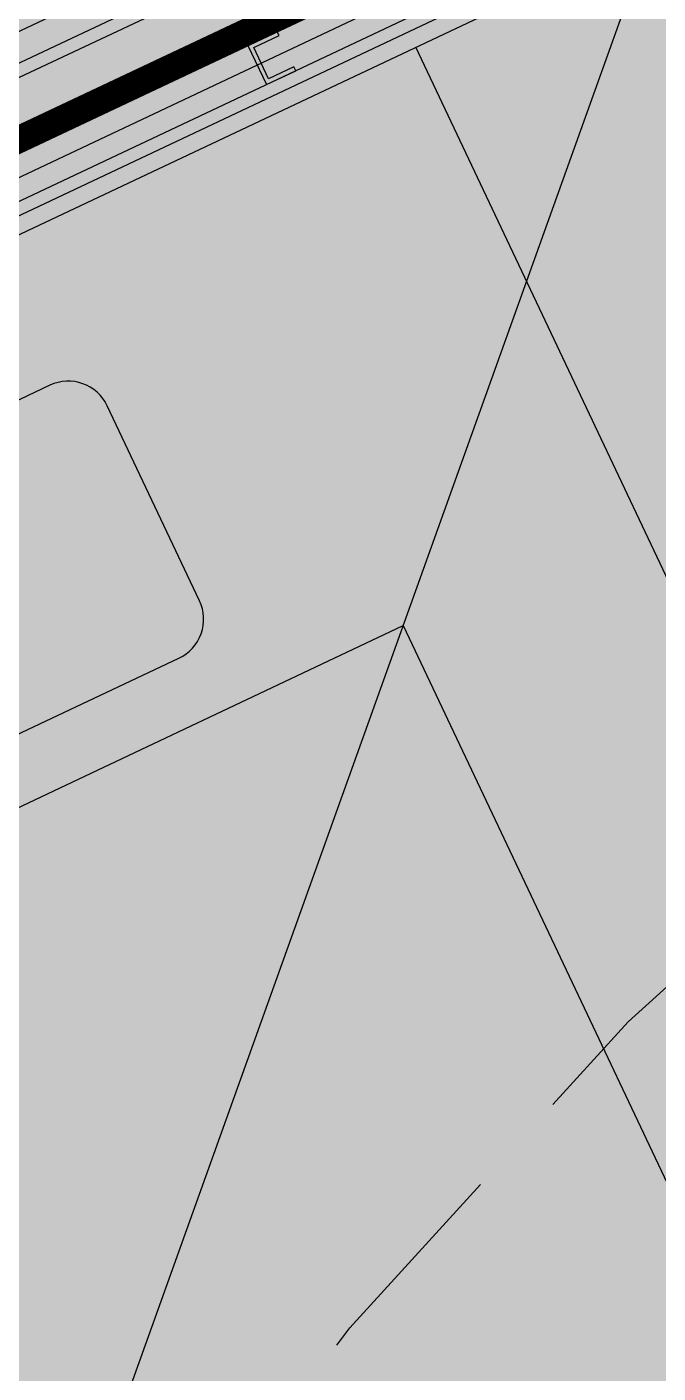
# Model space of a CAD drawing. Header units: metres. Extents: x 678805 to 1359287, y 2747329 to 5497370.
# Drawn here: x 679725.738 to 679726.469, y 2748703.293 to 2748704.854 of the extents above; entities that cross this region are included whole.
import ezdxf

# ---------------------------------------------------------------- set-up
doc = ezdxf.new("R2010")
doc.units = ezdxf.units.M
doc.linetypes.add('XREF_MON_SFT_TREES$0$HIDDEN', pattern=[0.375, 0.25, -0.125])
for name, color, linetype in [('00_XREF_MON_HSC_PAVEMENT', 7, 'Continuous'), ('00_XREF_TWQ_BUILDINGS', 7, 'Continuous'), ('00_XREF_TWQ_SFT_TREES', 7, 'Continuous'), ('XREF_MON_BUILDINGS$0$00-Modulos DEFINIDOS', 7, 'Continuous'), ('XREF_MON_BUILDINGS$0$00-Modulos ROOFS', 2, 'Continuous'), ('XREF_MON_BUILDINGS$0$02-L-01_Struture aux', 4, 'Continuous'), ('XREF_MON_BUILDINGS$0$02-L-Insulation', 252, 'Continuous'), ('XREF_MON_BUILDINGS$0$02-L-INT Panel', 5, 'Continuous'), ('XREF_MON_BUILDINGS$0$02_L_Furniture', 7, 'Continuous'), ('XREF_MON_SFT_TREES$0$SL_TREE_CANOPY', 251, 'XREF_MON_SFT_TREES$0$HIDDEN')]:
    doc.layers.add(name, color=color, linetype=linetype)
for name, color, linetype, true_color in [('XREF_MON_BUILDINGS$0$0-WIPEOUTS', 7, 'Continuous', 0xffffff), ('XREF_MON_BUILDINGS$0$02-KL-06 Food_Kiosks', 7, 'Continuous', 0xdf5911), ('XREF_MON_SFT_TREES$0$SL_TREE_ALBIZIA_LEBBECK', 7, 'Continuous', 0xa3a300)]:
    doc.layers.add(name, color=color, linetype=linetype, true_color=true_color)
doc.layers.add('XREF_MON_BUILDINGS$0$00-AUX STRUCTURE', color=3, linetype='Continuous', plot=False)
doc.layers.add('XREF_MON_HSC_PAVEMENT$0$03-TR-Pavement_02_Sealed Gravel', color=7, linetype='Continuous', lineweight=5, true_color=0x38321e)
doc.layers.add('XREF_MON_HSC_PAVEMENT$0$03-TR-Pavement_06_Concrete Slab in situ', color=7, linetype='Continuous', lineweight=9, true_color=0xf7f7f7)
doc.layers.get('XREF_MON_BUILDINGS$0$02-KL-06 Food_Kiosks').off()
doc.layers.get('XREF_MON_SFT_TREES$0$SL_TREE_ALBIZIA_LEBBECK').off()
doc.linetypes.add('XREF_MON_BUILDINGS$0$BATTING', pattern='A,0.0001,-0.1,[134,ltypeshp.shx,S=0.1,R=0,X=-0.1,Y=0],-0.2,[134,ltypeshp.shx,S=0.1,R=180,X=0.1,Y=0],-0.1', length=0.4001)

# ---------------------------------------------------------------- blocks, each defined once
blk = doc.blocks.new('XREF_MON_BUILDINGS$0$modulo kiosco')
at = {"layer": 'XREF_MON_BUILDINGS$0$0-WIPEOUTS', "true_color": 0xfcfcfc}
h = blk.add_hatch(color=7, dxfattribs=at)
h.dxf.hatch_style = 1
h.paths.add_polyline_path([(119.6986085139215, -61.62058441969566), (119.6986085125245, -56.82058442011476), (124.4986085132696, -56.82058442058042), (124.4986085123383, -61.62058442132547)])
at = {"layer": 'XREF_MON_BUILDINGS$0$00-Modulos ROOFS'}
blk.add_line((119.6986085125245, -56.82058442011476), (124.4986085118726, -61.62058442248963), dxfattribs=at)
blk = doc.blocks.new('XREF_MON_BUILDINGS$0$modul 28 ulma')
at = {"layer": 'XREF_MON_BUILDINGS$0$02-L-01_Struture aux', "linetype": 'Continuous'}
for p, q in [((4.585027391904987, 4.520003940443621), (4.585027391904987, 0.2800039404436276)), ((4.615027391904391, 4.520003940443621), (4.615027391904391, 0.2800039404436276))]:
    blk.add_line(p, q, dxfattribs=at)
blk.add_lwpolyline([(4.585027391892311, 0.7375377831637024), (4.585027391898649, 0.7750039404547806), (4.535027391898637, 0.7750039404547806), (4.535027391898666, 0.7375377831637024), (4.540027391898661, 0.7375377831637024), (4.540027391898633, 0.7700039404547567), (4.580027391897801, 0.7700039404547567), (4.580027391892315, 0.7375377831560854), (4.585027391892311, 0.7375377831560854)], dxfattribs=at)
at = {"layer": 'XREF_MON_BUILDINGS$0$02-L-Insulation', "linetype": 'XREF_MON_BUILDINGS$0$BATTING', "ltscale": 0.08}
blk.add_line((4.713394025653911, 4.714740308713451), (4.713394025653911, 0.08663730668226999), dxfattribs=at)
at = {"layer": 'XREF_MON_BUILDINGS$0$02-L-Insulation', "linetype": 'XREF_MON_BUILDINGS$0$BATTING', "ltscale": 0.04}
blk.add_line((4.560027391898331, 0.2900039404345804), (4.560027391898331, 4.520003940434533), dxfattribs=at)
at = {"layer": 'XREF_MON_BUILDINGS$0$02-L-INT Panel', "linetype": 'Continuous'}
for p, q in [((4.680027391902598, 4.680003940437194), (4.680027391901262, 0.1200039404331434)), ((4.520027391904392, 4.520003940435165), (4.520027391904392, 0.2800039404351651)), ((4.535027391902531, 4.520003940435165), (4.535027391902531, 0.2800039404351651)), ((4.665027391904403, 4.520003940435165), (4.665027391904403, 0.2800039404351651)), ((4.680027391904702, 4.520003940435165), (4.680027391904389, 0.2800039404351651)), ((4.500027391904373, 4.500003940435185), (4.500027391900312, 0.3000039404351844))]:
    blk.add_line(p, q, dxfattribs=at)
blk = doc.blocks.new('XREF_MON_BUILDINGS$0$PICA')
at = {"linetype": 'Continuous', "ltscale": 0.01}
for p, q in [((125, 350), (-125, 350)), ((-175, 300), (-175, 50)), ((175, 50), (175, 300)), ((0, 150), (0, -20)), ((-125, 0), (125, 0))]:
    blk.add_line(p, q, dxfattribs=at)
blk.add_circle((0, 60), 25, dxfattribs=at)
for centre, start, end in [((-125, 300), 90, 180), ((125, 300), 0, 90), ((-125, 50), 180, 270), ((125, 50), 270, 0)]:
    blk.add_arc(centre, 50, start, end, dxfattribs=at)
blk = doc.blocks.new('XREF_MON_BUILDINGS$0$A$C35545478')
at = {"layer": 'XREF_MON_BUILDINGS$0$00-AUX STRUCTURE', "linetype": 'Continuous', "const_width": 0.03}
blk.add_lwpolyline([(-0.2000891995704208, -4.520089199562022), (-0.2000891995704208, -2.400089199553861)], dxfattribs=at)
at = {"layer": 'XREF_MON_BUILDINGS$0$02_L_Furniture', "linetype": 'Continuous'}
for p, q in [((-0.9001653214876271, -2.700088039024962), (-0.9001653212710963, -3.900088449171051)), ((-0.9001653215417704, -3.900088449171051), (-4.199999996652826, -3.900088449171051))]:
    blk.add_line(p, q, dxfattribs=at)
blk.add_lwpolyline([(-4.199923876189434, -0.3000891995623078), (-4.199923876189434, -4.200087641629949), (-0.3000891995673136, -4.2000876417124)], dxfattribs=at)
at = {"linetype": 'Continuous'}
blk.add_blockref('XREF_MON_BUILDINGS$0$modul 28 ulma', (-4.800116591471687, -4.8000931399975), dxfattribs=at)
at = {"layer": 'XREF_MON_BUILDINGS$0$02_L_Furniture', "linetype": 'Continuous', "xscale": 0.001000000000000003, "yscale": 0.001000000000000003, "zscale": 0.001000000000000003, "rotation": 89.99999999999999}
blk.add_blockref('XREF_MON_BUILDINGS$0$PICA', (-0.473178825904391, -3.524069283168686), dxfattribs=at)
blk = doc.blocks.new('XREF_MON_BUILDINGS')
at = {"layer": 'XREF_MON_BUILDINGS$0$02-KL-06 Food_Kiosks', "linetype": 'Continuous', "xscale": -1, "rotation": 25.30411493754722}
blk.add_blockref('XREF_MON_BUILDINGS$0$modulo kiosco', (679810.5300833946, 2748807.888811082), dxfattribs=at)
at = {"layer": 'XREF_MON_BUILDINGS$0$00-Modulos DEFINIDOS', "rotation": 115.3042225096491}
blk.add_blockref('XREF_MON_BUILDINGS$0$A$C35545478', (679722.2632983262, 2748703.306513396), dxfattribs=at)
blk = doc.blocks.new('XREF_MON_SFT_TREES$0$Albizia_lebbeck')
at = {"layer": 'XREF_MON_SFT_TREES$0$SL_TREE_CANOPY', "linetype": 'XREF_MON_SFT_TREES$0$HIDDEN'}
blk.add_circle((2.328306436538696e-10, 0), 5, dxfattribs=at)
blk = doc.blocks.new('XREF_MON_SFT_TREES')
at = {"layer": 'XREF_MON_SFT_TREES$0$SL_TREE_ALBIZIA_LEBBECK', "rotation": 25.44812939262281}
blk.add_blockref('XREF_MON_SFT_TREES$0$Albizia_lebbeck', (679729.970230404, 2748700.164734914), dxfattribs=at)
blk = doc.blocks.new('XREF_MON_HSC_PAVEMENT')
at = {"layer": 'XREF_MON_HSC_PAVEMENT$0$03-TR-Pavement_02_Sealed Gravel', "linetype": 'Continuous'}
h = blk.add_hatch(dxfattribs=at)
h.set_pattern_fill('ANSI31', color=256, scale=0.0393, angle=45)
h.set_pattern_definition([(90, (652974.1167151183, 2717198.732228751), (-0.1247775, 0), [])])
h.paths.add_polyline_path([(679722.2632983257, 2748703.306513397), (679726.6027472288, 2748705.358142802), (679728.6543766476, 2748701.018693906), (679724.3149277311, 2748698.967064495)])
h.paths.add_polyline_path([(679741.597745589, 2748685.371755096), (679727.6744771745, 2748707.71271276), (679672.4123226875, 2748689.461559886), (679674.3329457596, 2748683.62406591)])
at = {"layer": 'XREF_MON_HSC_PAVEMENT$0$03-TR-Pavement_06_Concrete Slab in situ', "linetype": 'Continuous'}
h = blk.add_hatch(color=256, dxfattribs=at)
h.dxf.hatch_style = 1
h.paths.add_polyline_path([(679728.6543766473, 2748701.018693906), (679726.6027472288, 2748705.358142802), (679722.2632983257, 2748703.306513397), (679724.3149277313, 2748698.967064495)])

msp = doc.modelspace()

# ---------------------------------------------------------------- block references
at = {"layer": '00_XREF_MON_HSC_PAVEMENT'}
msp.add_blockref('XREF_MON_HSC_PAVEMENT', (0, 0), dxfattribs=at)

# ---------------------------------------------------------------- next in the draw order: block references
at = {"layer": '00_XREF_TWQ_BUILDINGS'}
msp.add_blockref('XREF_MON_BUILDINGS', (0, 0), dxfattribs=at)

# ---------------------------------------------------------------- next in the draw order: block references
msp.add_blockref('XREF_MON_BUILDINGS', (0, 0))

# ---------------------------------------------------------------- next in the draw order: block references
at = {"layer": '00_XREF_TWQ_SFT_TREES'}
msp.add_blockref('XREF_MON_SFT_TREES', (0, 0), dxfattribs=at)

doc.saveas('drawing.dxf')
